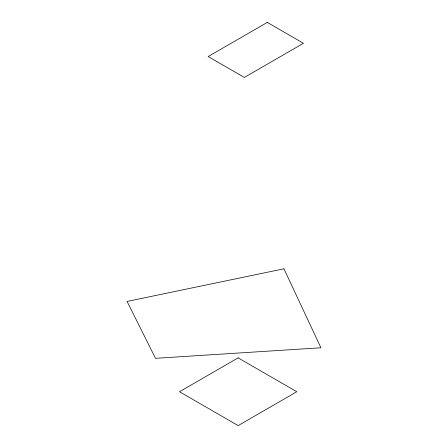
<?xml version="1.0" encoding="UTF-8"?>
<svg xmlns="http://www.w3.org/2000/svg" width="448" height="448" viewBox="0 0 448 448"><rect width="100%" height="100%" fill="white"/><g stroke="black" fill="none" stroke-linecap="round" stroke-linejoin="round"><path stroke-width="0.67" d="M267.299 22.4L208.158 56.543L244.339 77.437L303.481 43.294L267.299 22.4M238.146 357.868L179.491 391.731L238.146 425.6L296.806 391.731L238.146 357.868M283.954 268.794L127.086 301.437L155.501 358.316L320.914 347.771L283.954 268.794"/></g></svg>
